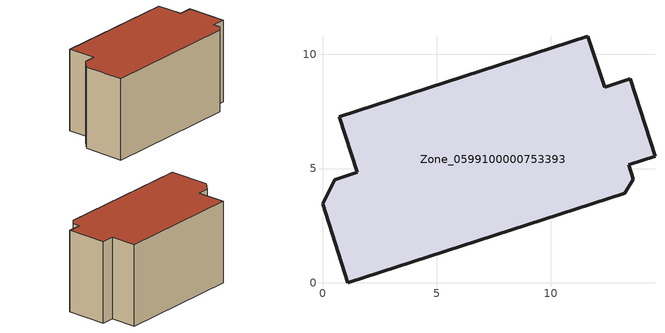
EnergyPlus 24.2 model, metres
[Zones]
Zone_0599100000753393
 floor ground (C_G): 14.57,5.53 13.43,5.17 13.62,4.54 13.23,3.92 1.1,0 0,3.46 0.54,4.52 1.52,4.83 0.74,7.26 11.63,10.8 12.36,8.56 13.48,8.93 z0
 wall outside (C_F): 14.57,5.53 13.48,8.93 12.36,8.56 11.63,10.8 0.74,7.26 1.52,4.83 0.54,4.52 0,3.46 1.1,0 13.23,3.92 13.62,4.54 13.43,5.17 14.57,5.53 z0:7.34
 roof outside (C_R): 13.43,5.17 14.57,5.53 13.48,8.93 12.36,8.56 11.63,10.8 0.74,7.26 1.52,4.83 0.54,4.52 0,3.46 1.1,0 13.23,3.92 13.62,4.54 z7.34
[BUILDING]
Pand.0599100000753393: North Axis=0; Terrain=City; Loads Convergence Tolerance Value=0.04; Temperature Convergence Tolerance Value=0.4; Solar Distribution=FullExterior; Maximum Number of Warmup Days=25; Minimum Number of Warmup Days=1
[Site:Location]
Rotterdam.The.Hague.AP_ZH_NLD Design_Conditions: Latitude=51.96; Longitude=4.45; Time Zone=1; Elevation=-4.5
[SITE:GROUNDTEMPERATURE:BUILDINGSURFACE]
18, 18, 18, 18, 18, 18, 18, 18, 18, 18, 18, 18
[MATERIAL] Thermal Absorptance=0.9; Solar Absorptance=0.7; Visible Absorptance=0.7
Name | Roughness | Thickness | Conductivity | Density | Specific Heat
G.TI.2006-2014 | MediumSmooth | 0.15 | 0.06 | 540 | 1210
F.TI.2006-2014 | Rough | 0.3 | 0.12 | 1920 | 840
R.TI.2006-2014 | MediumRough | 0.2 | 0.08 | 1500 | 1000
[CONSTRUCTION]
C_G: G.TI.2006-2014
C_F: F.TI.2006-2014
C_R: R.TI.2006-2014
[ZONE]
Zone_0599100000753393: Type=1; Multiplier=1; Ceiling Height=Autocalculate; Volume=Autocalculate; Floor Area=autocalculate; Part of Total Floor Area=Yes
[ZONEINFILTRATION:DESIGNFLOWRATE]
Infil_Zone_0599100000753393: Zone or ZoneList or Space or SpaceList=Zone_0599100000753393; Schedule=AlwaysOn; Design Flow Rate Calculation Method=Flow/Area; Flow Rate per Floor Area=0.0015; Constant Term Coefficient=1; Temperature Term Coefficient=0; Velocity Term Coefficient=0; Velocity Squared Term Coefficient=0
[HVACTEMPLATE:ZONE:IDEALLOADSAIRSYSTEM]
Zone_0599100000753393: Maximum Heating Supply Air Temperature=50; Minimum Cooling Supply Air Temperature=13; Maximum Heating Supply Air Humidity Ratio=0.0156; Minimum Cooling Supply Air Humidity Ratio=0.0077; Heating Limit=NoLimit; Cooling Limit=NoLimit; Dehumidification Control Type=ConstantSensibleHeatRatio; Cooling Sensible Heat Ratio=0.7; Dehumidification Setpoint=60; Humidification Control Type=None; Humidification Setpoint=30; Outdoor Air Method=None; Outdoor Air Flow Rate per Person=0.00944; Outdoor Air Flow Rate per Zone Floor Area=0; Outdoor Air Flow Rate per Zone=0; Demand Controlled Ventilation Type=None; Outdoor Air Economizer Type=NoEconomizer; Heat Recovery Type=None; Sensible Heat Recovery Effectiveness=0.7; Latent Heat Recovery Effectiveness=0.65
[ZONECONTROL:THERMOSTAT]
ThermostatControl_Zone_0599100000753393: Zone or ZoneList=Zone_0599100000753393; Control Type Schedule=DualSetpointControlType; Control 1=Thermostat_Zone_0599100000753393; Temperature Difference Between Cutout And Setpoint=0
[THERMOSTATSETPOINT:DUALSETPOINT]
Thermostat_Zone_0599100000753393: Heating Setpoint Temperature Schedule=HeatingSetpoint_Zone_0599100000753393; Cooling Setpoint Temperature Schedule=CoolingSetpoint_Zone_0599100000753393
[SCHEDULE:COMPACT]
HeatingSetpoint_Zone_0599100000753393: Through: 12/31, For: AllDays, Until: 24:00, 21
CoolingSetpoint_Zone_0599100000753393: Through: 12/31, For: AllDays, Until: 24:00, 24
DualSetpointControlType: Through: 12/31, For: AllDays, Until: 24:00, 4
AlwaysOn: Through: 12/31, For: AllDays, Until: 24:00, 1
